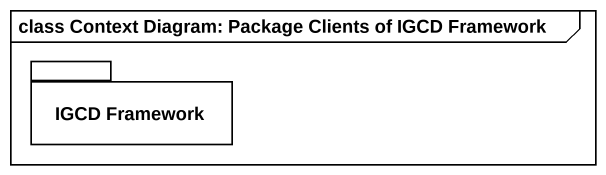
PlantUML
@startuml
mainframe class Context Diagram: Package Clients of IGCD Framework
package "IGCD Framework" as IGCD_Framework {
}
@enduml
